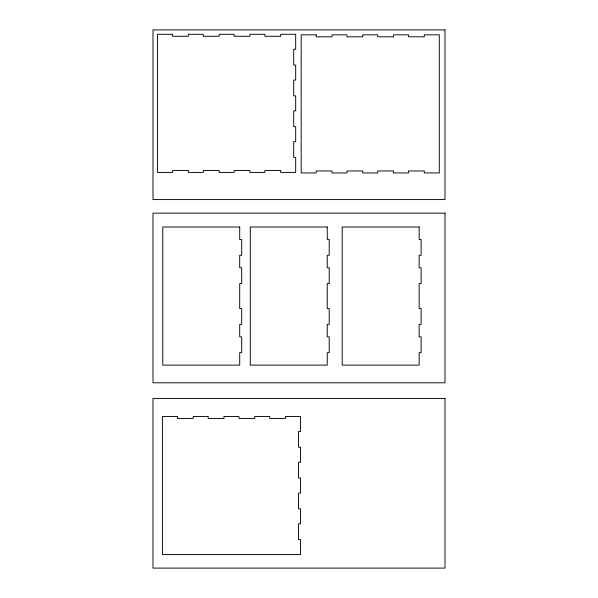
<?xml version="1.0" encoding="UTF-8"?>
<svg xmlns="http://www.w3.org/2000/svg" width="598" height="598" viewBox="0 0 598 598"><rect width="100%" height="100%" fill="white"/><g stroke="black" fill="none" stroke-linecap="round" stroke-linejoin="round"><path stroke-width="0.9" d="M445.002 29.9L152.998 29.9L152.998 199.575L445.002 199.575L445.002 29.9M172.56 34.303L157.566 34.303L157.566 172.418L172.56 172.418L172.56 170.445L188.348 170.445L188.348 172.418L203.342 172.418L203.342 170.445L219.13 170.445L219.13 172.418L234.117 172.418L234.117 170.445L249.904 170.445L249.904 172.418L264.899 172.418L264.899 170.445L280.686 170.445L280.686 172.418L295.681 172.418L295.681 157.424L293.708 157.424L293.708 141.636L295.681 141.636L295.681 126.641L293.708 126.641L293.708 110.854L295.681 110.854L295.681 95.859L293.708 95.859L293.708 80.08L295.681 80.08L295.681 65.085L293.708 65.085L293.708 49.298L295.681 49.298L295.681 34.303L280.686 34.303L280.686 36.276L264.899 36.276L264.899 34.303L249.904 34.303L249.904 36.276L234.117 36.276L234.117 34.303L219.13 34.303L219.13 36.276L203.342 36.276L203.342 34.303L188.348 34.303L188.348 36.276L172.56 36.276L172.56 34.303M316.185 34.834L301.19 34.834L301.19 172.942L316.185 172.942L316.185 170.968L331.965 170.968L331.965 172.942L346.96 172.942L346.96 170.968L362.747 170.968L362.747 172.942L377.742 172.942L377.742 170.968L393.521 170.968L393.521 172.942L408.516 172.942L408.516 170.968L424.303 170.968L424.303 172.942L439.298 172.942L439.298 34.834L424.303 34.834L424.303 36.807L408.516 36.807L408.516 34.834L393.521 34.834L393.521 36.807L377.742 36.807L377.742 34.834L362.747 34.834L362.747 36.807L346.96 36.807L346.96 34.834L331.965 34.834L331.965 36.807L316.185 36.807L316.185 34.834M445.002 213.135L152.998 213.135L152.998 382.81L445.002 382.81L445.002 213.135M239.708 227.008L162.761 227.008L162.761 365.116L239.708 365.116L239.708 352.618L241.682 352.618L241.682 336.838L239.708 336.838L239.708 324.34L241.682 324.34L241.682 308.553L239.708 308.553L239.708 283.564L241.682 283.564L241.682 267.777L239.708 267.777L239.708 255.286L241.682 255.286L241.682 239.499L239.708 239.499L239.708 227.008M327.241 227.008L250.293 227.008L250.293 365.116L327.241 365.116L327.241 352.618L329.206 352.618L329.206 336.838L327.241 336.838L327.241 324.34L329.206 324.34L329.206 308.553L327.241 308.553L327.241 283.564L329.206 283.564L329.206 267.777L327.241 267.777L327.241 255.286L329.206 255.286L329.206 239.499L327.241 239.499L327.241 227.008M419.146 227.008L342.198 227.008L342.198 365.116L419.146 365.116L419.146 352.618L421.119 352.618L421.119 336.838L419.146 336.838L419.146 324.34L421.119 324.34L421.119 308.553L419.146 308.553L419.146 283.564L421.119 283.564L421.119 267.777L419.146 267.777L419.146 255.286L421.119 255.286L421.119 239.499L419.146 239.499L419.146 227.008M445.002 398.425L152.998 398.425L152.998 568.1L445.002 568.1L445.002 398.425M177.412 416.47L162.417 416.47L162.417 554.578L300.525 554.578L300.525 539.583L298.551 539.583L298.551 523.796L300.525 523.796L300.525 508.801L298.551 508.801L298.551 493.021L300.525 493.021L300.525 478.026L298.551 478.026L298.551 462.239L300.525 462.239L300.525 447.244L298.551 447.244L298.551 431.464L300.525 431.464L300.525 416.47L285.53 416.47L285.53 418.443L269.743 418.443L269.743 416.47L254.748 416.47L254.748 418.443L238.968 418.443L238.968 416.47L223.973 416.47L223.973 418.443L208.186 418.443L208.186 416.47L193.191 416.47L193.191 418.443L177.412 418.443L177.412 416.47"/></g></svg>
